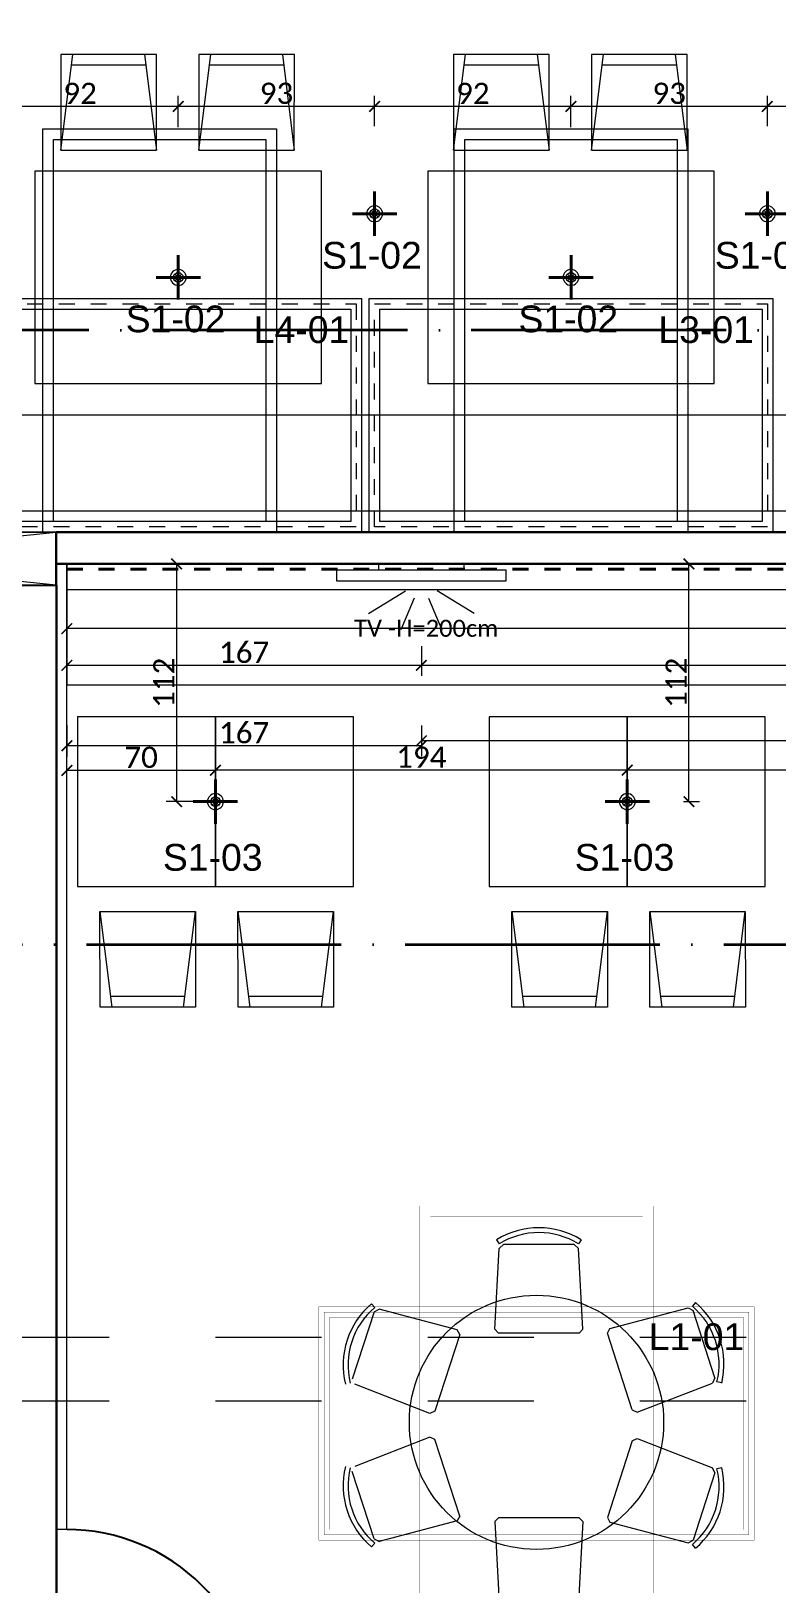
# Model space of a CAD drawing. Header units: centimetres. Extents: x -26724 to 60145, y -23645 to 6771.
# Drawn here: x -6002 to -5651, y 1808 to 2540 of the extents above; entities that cross this region are included whole.
import ezdxf

# ---------------------------------------------------------------- set-up
doc = ezdxf.new("R2010")
doc.units = ezdxf.units.CM
for name, pattern in [('ACAD_ISO04W100', [30, 24, -3, 0, -3]), ('AUSGEZOGEN', [0]), ('DALEKOVOD_VN', [5, 2.5, -2.5])]:
    doc.linetypes.add(name, pattern=pattern)
for name, color, linetype, lineweight in [('2.IZGLED', 7, 'Continuous', 13), ('4.KOTE', 88, 'Continuous', 15), ('IZGLED', 252, 'Continuous', 13), ('namestaj', 8, 'Continuous', 9), ('zid', 7, 'Continuous', 40)]:
    doc.layers.add(name, color=color, linetype=linetype, lineweight=lineweight)
doc.layers.add('IZGLED 2', color=253, linetype='Continuous', lineweight=9, true_color=0x828282)
doc.styles.add('0.12', font='arial.ttf', dxfattribs={"height": 0.12})
doc.styles.get("Standard").update_dxf_attribs({"font": 'calibri.ttf'})
doc.dimstyles.new('ja 1 50', dxfattribs={"dimtxt": 10, "dimasz": 5, "dimexe": 5, "dimexo": 5, "dimgap": 1, "dimtad": 1, "dimdec": 0, "dimtxsty": 'Standard', "dimblk": 'ARCHTICK', "dimcen": 2.5, "dimclrd": 256, "dimclrt": 7, "dimadec": 0, "dimazin": 0, "dimtfac": 1, "dimtdec": 0, "dimtix": 1, "dimtmove": 1, "dimatfit": 3, "dimldrblk": 'ARCHTICK', "dimfxl": 10, "dimfxlon": 1, "dimlwd": 0, "dimlwe": 9, "dimarcsym": 0})

# ---------------------------------------------------------------- blocks, each defined once
blk = doc.blocks.new('efrrf')
at = {"layer": 'IZGLED'}
for q in [(32062.56, -5174.7), (32062.56, -5178.09), (32065.95, -5174.7), (32065.95, -5178.09)]:
    blk.add_line((32064.26, -5176.4), q, dxfattribs=at)
at = {"layer": 'IZGLED', "extrusion": (0, 0, -1)}
for major_axis, start_param, end_param in [((-2.83, 2.83), 3.926991, 7.068583), ((-1.7, 1.7), 4.712389, 10.995574), ((2.83, 2.83), -0.785398, 2.356194)]:
    blk.add_ellipse((32064.26, -5176.4), major_axis=major_axis, ratio=1, start_param=start_param, end_param=end_param, dxfattribs=at)
at = {"layer": 'zid'}
for p, q in [((32064.26, -5187.54), (32064.26, -5165.25)), ((32075.41, -5176.4), (32053.11, -5176.4))]:
    blk.add_line(p, q, dxfattribs=at)
blk = doc.blocks.new('UYYYYUUUUY')
at = {"layer": 'namestaj'}
for p, q in [((5448.04, -7059.31), (5437.38, -7076.64)), ((5424.75, -7104.17), (5424.75, -7064.17)), ((5424.75, -7064.17), (5427.75, -7064.17)), ((5440.91, -7080.76), (5455.81, -7074.54)), ((5440.91, -7087.58), (5455.81, -7093.79)), ((5448.04, -7109.03), (5437.38, -7091.7)), ((5427.75, -7104.17), (5424.75, -7104.17))]:
    blk.add_line(p, q, dxfattribs=at)
blk.add_lwpolyline([(5432.75, -7124.17), (5432.75, -7044.17), (5427.75, -7044.17), (5427.75, -7124.17), (5432.75, -7124.17)], dxfattribs=at)
blk = doc.blocks.new('_ArchTick')
at = {"color": 0, "linetype": 'ByBlock', "const_width": 0.15}
blk.add_lwpolyline([(-0.5, -0.5), (0.5, 0.5)], dxfattribs=at)
blk = doc.blocks.new('*D1943')
at = {"layer": '4.KOTE', "color": 0, "lineweight": 9, "transparency": 16777216}
for p, q in [((-5985.1, 2212.98), (-5985.1, 2198.2)), ((-5818.1, 2212.77), (-5818.1, 2198.2))]:
    blk.add_line(p, q, dxfattribs=at)
at = {"layer": '4.KOTE', "lineweight": 0, "transparency": 16777216}
blk.add_line((-5818.1, 2203.2), (-5985.1, 2203.2), dxfattribs=at)
at = {"layer": 'Defpoints', "color": 0, "transparency": 16777216}
for p in [(-5985.1, 2276.82, 13.5), (-5818.1, 2280.89, 20.25), (-5985.1, 2203.2)]:
    blk.add_point(p, dxfattribs=at)
at = {"layer": '4.KOTE', "lineweight": 0, "transparency": 16777216, "xscale": 5, "yscale": 5, "zscale": 5, "rotation": 180}
blk.add_blockref('_ArchTick', (-5985.1, 2203.2), dxfattribs=at)
at = {"layer": '4.KOTE', "lineweight": 0, "transparency": 16777216, "xscale": 5, "yscale": 5, "zscale": 5}
blk.add_blockref('_ArchTick', (-5818.1, 2203.2), dxfattribs=at)
at = {"layer": '4.KOTE', "color": 7, "transparency": 16777216, "insert": (-5901.6, 2209.32), "char_height": 10, "attachment_point": 5}
blk.add_mtext('167', dxfattribs=at)
blk = doc.blocks.new('*D1945')
at = {"layer": '4.KOTE', "color": 0, "lineweight": 9, "transparency": 16777216}
for p, q in [((-5431.6, 2215.32), (-5431.6, 2200.51)), ((-5818.1, 2207.81), (-5818.1, 2200.51))]:
    blk.add_line(p, q, dxfattribs=at)
at = {"layer": '4.KOTE', "lineweight": 0, "transparency": 16777216}
blk.add_line((-5431.6, 2205.51), (-5818.1, 2205.51), dxfattribs=at)
at = {"layer": 'Defpoints', "color": 0, "transparency": 16777216}
for p in [(-5431.6, 2285.89, 13.5), (-5818.1, 2212.81), (-5818.1, 2205.51)]:
    blk.add_point(p, dxfattribs=at)
at = {"layer": '4.KOTE', "lineweight": 0, "transparency": 16777216, "xscale": 5, "yscale": 5, "zscale": 5, "rotation": 180}
blk.add_blockref('_ArchTick', (-5818.1, 2205.51), dxfattribs=at)
at = {"layer": '4.KOTE', "lineweight": 0, "transparency": 16777216, "xscale": 5, "yscale": 5, "zscale": 5}
blk.add_blockref('_ArchTick', (-5431.6, 2205.51), dxfattribs=at)
at = {"layer": '4.KOTE', "color": 7, "transparency": 16777216, "insert": (-5624.85, 2211.63), "char_height": 10, "attachment_point": 5}
blk.add_mtext('387', dxfattribs=at)
blk = doc.blocks.new('*D1958')
at = {"layer": '4.KOTE', "color": 0, "lineweight": 9, "transparency": 16777216}
for p, q in [((-5655.1, 2495.1), (-5655.1, 2509.47)), ((-5562.6, 2494.71), (-5562.6, 2509.47))]:
    blk.add_line(p, q, dxfattribs=at)
at = {"layer": '4.KOTE', "lineweight": 0, "transparency": 16777216}
blk.add_line((-5562.6, 2504.47), (-5655.1, 2504.47), dxfattribs=at)
at = {"layer": 'Defpoints', "color": 0, "transparency": 16777216}
for p in [(-5655.1, 2504.47), (-5655.1, 2464.31, 13.5), (-5562.6, 2434.34, 13.5)]:
    blk.add_point(p, dxfattribs=at)
at = {"layer": '4.KOTE', "lineweight": 0, "transparency": 16777216, "xscale": 5, "yscale": 5, "zscale": 5, "rotation": 180}
blk.add_blockref('_ArchTick', (-5655.1, 2504.47), dxfattribs=at)
at = {"layer": '4.KOTE', "lineweight": 0, "transparency": 16777216, "xscale": 5, "yscale": 5, "zscale": 5}
blk.add_blockref('_ArchTick', (-5562.6, 2504.47), dxfattribs=at)
at = {"layer": '4.KOTE', "color": 7, "transparency": 16777216, "insert": (-5608.85, 2510.6), "char_height": 10, "attachment_point": 5}
blk.add_mtext('92', dxfattribs=at)
blk = doc.blocks.new('*D1959')
at = {"layer": '4.KOTE', "color": 0, "lineweight": 9, "transparency": 16777216}
for p, q in [((-5747.6, 2494.71), (-5747.6, 2509.47)), ((-5655.1, 2495.1), (-5655.1, 2509.47))]:
    blk.add_line(p, q, dxfattribs=at)
at = {"layer": '4.KOTE', "lineweight": 0, "transparency": 16777216}
blk.add_line((-5655.1, 2504.47), (-5747.6, 2504.47), dxfattribs=at)
at = {"layer": 'Defpoints', "color": 0, "transparency": 16777216}
for p in [(-5747.6, 2504.47), (-5655.1, 2464.31, 13.5), (-5747.6, 2434.34, 13.5)]:
    blk.add_point(p, dxfattribs=at)
at = {"layer": '4.KOTE', "lineweight": 0, "transparency": 16777216, "xscale": 5, "yscale": 5, "zscale": 5, "rotation": 180}
blk.add_blockref('_ArchTick', (-5747.6, 2504.47), dxfattribs=at)
at = {"layer": '4.KOTE', "lineweight": 0, "transparency": 16777216, "xscale": 5, "yscale": 5, "zscale": 5}
blk.add_blockref('_ArchTick', (-5655.1, 2504.47), dxfattribs=at)
at = {"layer": '4.KOTE', "color": 7, "transparency": 16777216, "insert": (-5701.35, 2510.6), "char_height": 10, "attachment_point": 5}
blk.add_mtext('93', dxfattribs=at)
blk = doc.blocks.new('*D1960')
at = {"layer": '4.KOTE', "color": 0, "lineweight": 9, "transparency": 16777216}
for p, q in [((-5840.1, 2495.1), (-5840.1, 2509.47)), ((-5747.6, 2494.71), (-5747.6, 2509.47))]:
    blk.add_line(p, q, dxfattribs=at)
at = {"layer": '4.KOTE', "lineweight": 0, "transparency": 16777216}
blk.add_line((-5747.6, 2504.47), (-5840.1, 2504.47), dxfattribs=at)
at = {"layer": 'Defpoints', "color": 0, "transparency": 16777216}
for p in [(-5840.1, 2504.47), (-5840.1, 2464.31, 13.5), (-5747.6, 2434.34, 13.5)]:
    blk.add_point(p, dxfattribs=at)
at = {"layer": '4.KOTE', "lineweight": 0, "transparency": 16777216, "xscale": 5, "yscale": 5, "zscale": 5, "rotation": 180}
blk.add_blockref('_ArchTick', (-5840.1, 2504.47), dxfattribs=at)
at = {"layer": '4.KOTE', "lineweight": 0, "transparency": 16777216, "xscale": 5, "yscale": 5, "zscale": 5}
blk.add_blockref('_ArchTick', (-5747.6, 2504.47), dxfattribs=at)
at = {"layer": '4.KOTE', "color": 7, "transparency": 16777216, "insert": (-5793.85, 2510.6), "char_height": 10, "attachment_point": 5}
blk.add_mtext('92', dxfattribs=at)
blk = doc.blocks.new('*D1961')
at = {"layer": '4.KOTE', "color": 0, "lineweight": 9, "transparency": 16777216}
for p, q in [((-5932.6, 2494.71), (-5932.6, 2509.47)), ((-5840.1, 2495.1), (-5840.1, 2509.47))]:
    blk.add_line(p, q, dxfattribs=at)
at = {"layer": '4.KOTE', "lineweight": 0, "transparency": 16777216}
blk.add_line((-5840.1, 2504.47), (-5932.6, 2504.47), dxfattribs=at)
at = {"layer": 'Defpoints', "color": 0, "transparency": 16777216}
for p in [(-5932.6, 2504.47), (-5840.1, 2464.31, 13.5), (-5932.6, 2434.34, 13.5)]:
    blk.add_point(p, dxfattribs=at)
at = {"layer": '4.KOTE', "lineweight": 0, "transparency": 16777216, "xscale": 5, "yscale": 5, "zscale": 5, "rotation": 180}
blk.add_blockref('_ArchTick', (-5932.6, 2504.47), dxfattribs=at)
at = {"layer": '4.KOTE', "lineweight": 0, "transparency": 16777216, "xscale": 5, "yscale": 5, "zscale": 5}
blk.add_blockref('_ArchTick', (-5840.1, 2504.47), dxfattribs=at)
at = {"layer": '4.KOTE', "color": 7, "transparency": 16777216, "insert": (-5886.35, 2510.6), "char_height": 10, "attachment_point": 5}
blk.add_mtext('93', dxfattribs=at)
blk = doc.blocks.new('*D1962')
at = {"layer": '4.KOTE', "color": 0, "lineweight": 9, "transparency": 16777216}
for p, q in [((-6025.1, 2495.1), (-6025.1, 2509.47)), ((-5932.6, 2494.71), (-5932.6, 2509.47))]:
    blk.add_line(p, q, dxfattribs=at)
at = {"layer": '4.KOTE', "lineweight": 0, "transparency": 16777216}
blk.add_line((-5932.6, 2504.47), (-6025.1, 2504.47), dxfattribs=at)
at = {"layer": 'Defpoints', "color": 0, "transparency": 16777216}
for p in [(-6025.1, 2504.47), (-6025.1, 2464.31, 13.5), (-5932.6, 2434.34, 13.5)]:
    blk.add_point(p, dxfattribs=at)
at = {"layer": '4.KOTE', "lineweight": 0, "transparency": 16777216, "xscale": 5, "yscale": 5, "zscale": 5, "rotation": 180}
blk.add_blockref('_ArchTick', (-6025.1, 2504.47), dxfattribs=at)
at = {"layer": '4.KOTE', "lineweight": 0, "transparency": 16777216, "xscale": 5, "yscale": 5, "zscale": 5}
blk.add_blockref('_ArchTick', (-5932.6, 2504.47), dxfattribs=at)
at = {"layer": '4.KOTE', "color": 7, "transparency": 16777216, "insert": (-5978.85, 2510.6), "char_height": 10, "attachment_point": 5}
blk.add_mtext('92', dxfattribs=at)
blk = doc.blocks.new('*D1986')
at = {"layer": '4.KOTE', "color": 0, "lineweight": 9, "transparency": 16777216}
for p, q in [((-5818.1, 2250.08), (-5818.1, 2236.08)), ((-5431.6, 2250.61), (-5431.6, 2236.08))]:
    blk.add_line(p, q, dxfattribs=at)
at = {"layer": '4.KOTE', "lineweight": 0, "transparency": 16777216}
blk.add_line((-5431.6, 2241.08), (-5818.1, 2241.08), dxfattribs=at)
at = {"layer": 'Defpoints', "color": 0, "transparency": 16777216}
for p in [(-5818.1, 2288.89, 20.25), (-5431.6, 2288.89, 13.5), (-5818.1, 2241.08)]:
    blk.add_point(p, dxfattribs=at)
at = {"layer": '4.KOTE', "lineweight": 0, "transparency": 16777216, "xscale": 5, "yscale": 5, "zscale": 5, "rotation": 180}
blk.add_blockref('_ArchTick', (-5818.1, 2241.08), dxfattribs=at)
at = {"layer": '4.KOTE', "lineweight": 0, "transparency": 16777216, "xscale": 5, "yscale": 5, "zscale": 5}
blk.add_blockref('_ArchTick', (-5431.6, 2241.08), dxfattribs=at)
at = {"layer": '4.KOTE', "color": 7, "transparency": 16777216, "insert": (-5624.85, 2247.2), "char_height": 10, "attachment_point": 5}
blk.add_mtext('387', dxfattribs=at)
blk = doc.blocks.new('*D1987')
at = {"layer": '4.KOTE', "color": 0, "lineweight": 9, "transparency": 16777216}
for p, q in [((-5985.1, 2250.61), (-5985.1, 2236.08)), ((-5818.1, 2250.08), (-5818.1, 2236.08))]:
    blk.add_line(p, q, dxfattribs=at)
at = {"layer": '4.KOTE', "lineweight": 0, "transparency": 16777216}
blk.add_line((-5818.1, 2241.08), (-5985.1, 2241.08), dxfattribs=at)
at = {"layer": 'Defpoints', "color": 0, "transparency": 16777216}
for p in [(-5985.1, 2288.89, 13.5), (-5818.1, 2288.89, 20.25), (-5985.1, 2241.08)]:
    blk.add_point(p, dxfattribs=at)
at = {"layer": '4.KOTE', "lineweight": 0, "transparency": 16777216, "xscale": 5, "yscale": 5, "zscale": 5, "rotation": 180}
blk.add_blockref('_ArchTick', (-5985.1, 2241.08), dxfattribs=at)
at = {"layer": '4.KOTE', "lineweight": 0, "transparency": 16777216, "xscale": 5, "yscale": 5, "zscale": 5}
blk.add_blockref('_ArchTick', (-5818.1, 2241.08), dxfattribs=at)
at = {"layer": '4.KOTE', "color": 7, "transparency": 16777216, "insert": (-5901.6, 2247.19), "char_height": 10, "attachment_point": 5}
blk.add_mtext('167', dxfattribs=at)
blk = doc.blocks.new('*D1991')
at = {"layer": '4.KOTE', "color": 0, "lineweight": 9, "transparency": 16777216}
for p, q in [((-5985.1, 2267.26), (-5985.1, 2253.38)), ((-5265.1, 2267.26), (-5265.1, 2253.38))]:
    blk.add_line(p, q, dxfattribs=at)
at = {"layer": '4.KOTE', "lineweight": 0, "transparency": 16777216}
blk.add_line((-5265.1, 2258.38), (-5985.1, 2258.38), dxfattribs=at)
at = {"layer": 'Defpoints', "color": 0, "transparency": 16777216}
for p in [(-5985.1, 2286.39, 13.5), (-5265.1, 2286.39, 13.5), (-5985.1, 2258.38)]:
    blk.add_point(p, dxfattribs=at)
at = {"layer": '4.KOTE', "lineweight": 0, "transparency": 16777216, "xscale": 5, "yscale": 5, "zscale": 5, "rotation": 180}
blk.add_blockref('_ArchTick', (-5985.1, 2258.38), dxfattribs=at)
at = {"layer": '4.KOTE', "lineweight": 0, "transparency": 16777216, "xscale": 5, "yscale": 5, "zscale": 5}
blk.add_blockref('_ArchTick', (-5265.1, 2258.38), dxfattribs=at)
at = {"layer": '4.KOTE', "color": 7, "transparency": 16777216, "insert": (-5625.1, 2264.5), "char_height": 10, "attachment_point": 5}
blk.add_mtext('720', dxfattribs=at)
blk = doc.blocks.new('*D1994')
at = {"layer": '4.KOTE', "color": 0, "lineweight": 9, "transparency": 16777216}
for p, q in [((-5721.1, 2193.31), (-5721.1, 2196.71)), ((-5528.1, 2191.77), (-5528.1, 2196.71))]:
    blk.add_line(p, q, dxfattribs=at)
at = {"layer": '4.KOTE', "lineweight": 0, "transparency": 16777216}
blk.add_line((-5528.1, 2191.71), (-5721.1, 2191.71), dxfattribs=at)
at = {"layer": 'Defpoints', "color": 0, "transparency": 16777216}
for p in [(-5721.1, 2191.71), (-5721.1, 2187.29, 40.5), (-5528.1, 2187.29, 27)]:
    blk.add_point(p, dxfattribs=at)
at = {"layer": '4.KOTE', "lineweight": 0, "transparency": 16777216, "xscale": 5, "yscale": 5, "zscale": 5, "rotation": 180}
blk.add_blockref('_ArchTick', (-5721.1, 2191.71), dxfattribs=at)
at = {"layer": '4.KOTE', "lineweight": 0, "transparency": 16777216, "xscale": 5, "yscale": 5, "zscale": 5}
blk.add_blockref('_ArchTick', (-5528.1, 2191.71), dxfattribs=at)
at = {"layer": '4.KOTE', "color": 7, "transparency": 16777216, "insert": (-5624.6, 2197.84), "char_height": 10, "attachment_point": 5}
blk.add_mtext('193', dxfattribs=at)
blk = doc.blocks.new('*D1995')
at = {"layer": '4.KOTE', "color": 0, "lineweight": 9, "transparency": 16777216}
for p, q in [((-5915.1, 2190.15), (-5915.1, 2196.71)), ((-5721.1, 2193.31), (-5721.1, 2196.71))]:
    blk.add_line(p, q, dxfattribs=at)
at = {"layer": '4.KOTE', "lineweight": 0, "transparency": 16777216}
blk.add_line((-5721.1, 2191.71), (-5915.1, 2191.71), dxfattribs=at)
at = {"layer": 'Defpoints', "color": 0, "transparency": 16777216}
for p in [(-5915.1, 2191.71), (-5915.1, 2187.29, 13.5), (-5721.1, 2187.29, 40.5)]:
    blk.add_point(p, dxfattribs=at)
at = {"layer": '4.KOTE', "lineweight": 0, "transparency": 16777216, "xscale": 5, "yscale": 5, "zscale": 5, "rotation": 180}
blk.add_blockref('_ArchTick', (-5915.1, 2191.71), dxfattribs=at)
at = {"layer": '4.KOTE', "lineweight": 0, "transparency": 16777216, "xscale": 5, "yscale": 5, "zscale": 5}
blk.add_blockref('_ArchTick', (-5721.1, 2191.71), dxfattribs=at)
at = {"layer": '4.KOTE', "color": 7, "transparency": 16777216, "insert": (-5818.1, 2197.84), "char_height": 10, "attachment_point": 5}
blk.add_mtext('194', dxfattribs=at)
blk = doc.blocks.new('*D1996')
at = {"layer": '4.KOTE', "color": 0, "lineweight": 9, "transparency": 16777216}
for p, q in [((-5985.1, 2186.04), (-5985.1, 2196.58)), ((-5915.1, 2190.13), (-5915.1, 2196.58))]:
    blk.add_line(p, q, dxfattribs=at)
at = {"layer": '4.KOTE', "lineweight": 0, "transparency": 16777216}
blk.add_line((-5915.1, 2191.58), (-5985.1, 2191.58), dxfattribs=at)
at = {"layer": 'Defpoints', "color": 0, "transparency": 16777216}
for p in [(-5985.1, 2191.58), (-5985.1, 2182.42, 13.5), (-5915.1, 2187.29, 13.5)]:
    blk.add_point(p, dxfattribs=at)
at = {"layer": '4.KOTE', "lineweight": 0, "transparency": 16777216, "xscale": 5, "yscale": 5, "zscale": 5, "rotation": 180}
blk.add_blockref('_ArchTick', (-5985.1, 2191.58), dxfattribs=at)
at = {"layer": '4.KOTE', "lineweight": 0, "transparency": 16777216, "xscale": 5, "yscale": 5, "zscale": 5}
blk.add_blockref('_ArchTick', (-5915.1, 2191.58), dxfattribs=at)
at = {"layer": '4.KOTE', "color": 7, "transparency": 16777216, "insert": (-5950.1, 2197.7), "char_height": 10, "attachment_point": 5}
blk.add_mtext('70', dxfattribs=at)
blk = doc.blocks.new('*D1999')
at = {"layer": '4.KOTE', "color": 0, "lineweight": 9, "transparency": 16777216}
for p, q in [((-5700.05, 2288.89), (-5687.02, 2288.89)), ((-5694.58, 2176.87), (-5687.02, 2176.87))]:
    blk.add_line(p, q, dxfattribs=at)
at = {"layer": '4.KOTE', "lineweight": 0, "transparency": 16777216}
blk.add_line((-5692.02, 2176.87), (-5692.02, 2288.89), dxfattribs=at)
at = {"layer": 'Defpoints', "color": 0, "transparency": 16777216}
for p in [(-5710.67, 2288.89, 13.5), (-5692.02, 2288.89), (-5710.67, 2176.87, 40.5)]:
    blk.add_point(p, dxfattribs=at)
at = {"layer": '4.KOTE', "lineweight": 0, "transparency": 16777216, "xscale": 5, "yscale": 5, "zscale": 5}
for p, rotation in [((-5692.02, 2288.89), 90), ((-5692.02, 2176.87), 270)]:
    blk.add_blockref('_ArchTick', p, dxfattribs=dict(at, rotation=rotation))
at = {"layer": '4.KOTE', "color": 7, "transparency": 16777216, "insert": (-5698.07, 2232.88), "char_height": 10, "attachment_point": 5, "rotation": 90}
blk.add_mtext('112', dxfattribs=at)
blk = doc.blocks.new('*D2000')
at = {"layer": '4.KOTE', "color": 0, "lineweight": 9, "transparency": 16777216}
for p, q in [((-5924.14, 2288.89), (-5938.35, 2288.89)), ((-5924.42, 2176.87), (-5938.35, 2176.87))]:
    blk.add_line(p, q, dxfattribs=at)
at = {"layer": '4.KOTE', "lineweight": 0, "transparency": 16777216}
blk.add_line((-5933.35, 2176.87), (-5933.35, 2288.89), dxfattribs=at)
at = {"layer": 'Defpoints', "color": 0, "transparency": 16777216}
for p in [(-5933.35, 2288.89), (-5898.38, 2288.89, 13.5), (-5904.67, 2176.87, 13.5)]:
    blk.add_point(p, dxfattribs=at)
at = {"layer": '4.KOTE', "lineweight": 0, "transparency": 16777216, "xscale": 5, "yscale": 5, "zscale": 5}
for p, rotation in [((-5933.35, 2288.89), 90), ((-5933.35, 2176.87), 270)]:
    blk.add_blockref('_ArchTick', p, dxfattribs=dict(at, rotation=rotation))
at = {"layer": '4.KOTE', "color": 7, "transparency": 16777216, "insert": (-5939.4, 2232.88), "char_height": 10, "attachment_point": 5, "rotation": 90}
blk.add_mtext('112', dxfattribs=at)
blk = doc.blocks.new('*D2089')
at = {"layer": '4.KOTE', "color": 0, "lineweight": 9, "transparency": 16777216}
for p, q in [((-6.71, 1833.89), (-18.93, 1833.89)), ((-23.93, 1743.89), (-8.93, 1743.89))]:
    blk.add_line(p, q, dxfattribs=at)
at = {"layer": '4.KOTE', "lineweight": 0, "transparency": 16777216}
blk.add_line((-13.93, 1833.89), (-13.93, 1743.89), dxfattribs=at)
at = {"layer": 'Defpoints', "color": 0, "transparency": 16777216}
for p in [(0, 1833.89, 13.5), (-18710.07, 1743.89, 13.5), (-13.93, 1743.89)]:
    blk.add_point(p, dxfattribs=at)
at = {"layer": '4.KOTE', "lineweight": 0, "transparency": 16777216, "xscale": 5, "yscale": 5, "zscale": 5}
for p, rotation in [((-13.93, 1833.89), 90), ((-13.93, 1743.89), 270)]:
    blk.add_blockref('_ArchTick', p, dxfattribs=dict(at, rotation=rotation))
at = {"layer": '4.KOTE', "color": 7, "transparency": 16777216, "insert": (-20.05, 1788.89), "char_height": 10, "attachment_point": 5, "rotation": 90}
blk.add_mtext('90', dxfattribs=at)

msp = doc.modelspace()

# ---------------------------------------------------------------- linework, layer by layer
at = {"color": 6, "elevation": 13.5}
msp.add_lwpolyline([(-6720.1, 2298.89), (-6465.1, 2298.89), (-6230.1, 2298.89), (-6230.1, 2278.89), (-5990.1, 2278.89), (-5990.1, 2303.89), (-5265.1, 2303.89), (-5265.1, 2798.89), (-5325.1, 2798.89), (-5325.1, 2858.89), (-6720.1, 2858.89), (-6720.1, 2298.89)], dxfattribs=at)
at = {"color": 3, "elevation": 13.5}
msp.add_lwpolyline([(-7270.1, 2263.89), (-6735.1, 2263.89), (-6735.1, 2213.89), (-6720.1, 2213.89), (-6465.1, 2213.89), (-6465.1, 2298.89), (-6230.1, 2298.89), (-6230.01, 2278.89), (-5990.01, 2278.89), (-5990.1, 858.89), (-6235.1, 858.89), (-6235.1, 713.89), (-6315.1, 713.89), (-6315.1, 574.88), (-6500.1, 573.89), (-6500.1, 713.89), (-6515.1, 713.89), (-6515.1, 611.89), (-7118.01, 611.86), (-7118.01, 761.85), (-7130.01, 761.85), (-7130.01, 611.85), (-7270.01, 611.84), (-7270.01, 2263.89)], dxfattribs=at)
at = {"color": 4, "elevation": 13.5}
msp.add_lwpolyline([(-5265.1, 2288.89), (-5990.1, 2288.89), (-5990.1, 1473.89), (-5782.6, 1473.89), (-5782.6, 1453.89), (-5472.6, 1453.89), (-5472.6, 1473.89), (-5265.1, 1473.89), (-5265.1, 2288.89)], dxfattribs=at)
at = {"layer": '2.IZGLED', "color": 241, "ltscale": 12, "true_color": 0xf7abae, "elevation": 13.5}
for points in [[(-5886.35, 2303.89), (-5996.35, 2303.89), (-5996.35, 2493.89), (-5886.35, 2493.89)], [(-5891.35, 2308.89), (-5991.35, 2308.89), (-5991.35, 2488.89), (-5891.35, 2488.89)], [(-5692.6, 2303.89), (-5802.6, 2303.89), (-5802.6, 2493.89), (-5692.6, 2493.89)], [(-5697.6, 2308.89), (-5797.6, 2308.89), (-5797.6, 2488.89), (-5697.6, 2488.89)]]:
    msp.add_lwpolyline(points, close=True, dxfattribs=at)
at = {"layer": '2.IZGLED', "color": 116, "ltscale": 12, "true_color": 0x136734, "elevation": 13.5}
for points in [[(-5846.35, 2413.89), (-5846.35, 2303.89), (-6036.35, 2303.89), (-6036.35, 2413.89)], [(-5851.35, 2408.89), (-5851.35, 2308.89), (-6031.35, 2308.89), (-6031.35, 2408.89)], [(-5652.6, 2413.89), (-5652.6, 2303.89), (-5842.6, 2303.89), (-5842.6, 2413.89)], [(-5657.6, 2408.89), (-5657.6, 2308.89), (-5837.6, 2308.89), (-5837.6, 2408.89)]]:
    msp.add_lwpolyline(points, close=True, dxfattribs=at)
at = {"layer": '2.IZGLED', "color": 1, "linetype": 'DALEKOVOD_VN', "ltscale": 3, "elevation": 13.5}
for points in [[(-5848.85, 2411.39), (-5848.85, 2306.39), (-6033.85, 2306.39), (-6033.85, 2411.39)], [(-5655.1, 2411.39), (-5655.1, 2306.39), (-5840.1, 2306.39), (-5840.1, 2411.39)]]:
    msp.add_lwpolyline(points, close=True, dxfattribs=at)
at = {"layer": '2.IZGLED', "color": 241, "ltscale": 12, "true_color": 0xf7abae, "const_width": 0.1, "elevation": 13.5}
msp.add_lwpolyline([(-5708.85, 1986.33), (-5708.85, 1781.33), (-5818.85, 1781.33), (-5818.85, 1986.33), (-5708.85, 1986.33)], dxfattribs=at)
msp.add_lwpolyline([(-5713.85, 1981.33), (-5713.85, 1786.33), (-5813.85, 1786.33), (-5813.85, 1981.33)], close=True, dxfattribs=at)
at = {"layer": '2.IZGLED', "color": 116, "ltscale": 12, "true_color": 0x136734, "const_width": 0.1, "elevation": 13.5}
msp.add_lwpolyline([(-5866.35, 1938.83), (-5661.35, 1938.83), (-5661.35, 1828.83), (-5866.35, 1828.83), (-5866.35, 1938.83)], dxfattribs=at)
at = {"layer": '2.IZGLED', "color": 1, "linetype": 'DALEKOVOD_VN', "ltscale": 3, "const_width": 0.1, "elevation": 13.5}
msp.add_lwpolyline([(-5863.85, 1936.33), (-5663.85, 1936.33), (-5663.85, 1831.33), (-5863.85, 1831.33)], close=True, dxfattribs=at)
at = {"layer": '2.IZGLED', "color": 116, "ltscale": 12, "true_color": 0x136734, "const_width": 0.1, "elevation": 13.5}
msp.add_lwpolyline([(-5861.35, 1933.83), (-5666.35, 1933.83), (-5666.35, 1833.83), (-5861.35, 1833.83)], close=True, dxfattribs=at)
at = {"layer": 'IZGLED 2', "linetype": 'AUSGEZOGEN', "transparency": 33554687}
for p, q in [((-5987.91, 2528.92, 13.5), (-5987.93, 2483.92, 13.5)), ((-5987.93, 2483.92, 13.5), (-5982.28, 2528.91, 13.5)), ((-5942.91, 2528.9, 13.5), (-5987.91, 2528.92, 13.5)), ((-5987.91, 2528.92, 13.5), (-5987.91, 2528.92, 13.5)), ((-5948.53, 2528.9, 13.5), (-5942.93, 2483.9, 13.5)), ((-5942.93, 2483.9, 13.5), (-5942.91, 2528.9, 13.5)), ((-5922.91, 2528.92, 13.5), (-5922.93, 2483.92, 13.5)), ((-5922.93, 2483.92, 13.5), (-5917.28, 2528.91, 13.5)), ((-5877.91, 2528.9, 13.5), (-5922.91, 2528.92, 13.5)), ((-5922.91, 2528.92, 13.5), (-5922.91, 2528.92, 13.5)), ((-5883.53, 2528.9, 13.5), (-5877.93, 2483.9, 13.5)), ((-5877.93, 2483.9, 13.5), (-5877.91, 2528.9, 13.5)), ((-5802.91, 2528.92, 13.5), (-5802.93, 2483.92, 13.5)), ((-5802.93, 2483.92, 13.5), (-5797.28, 2528.91, 13.5)), ((-5757.91, 2528.9, 13.5), (-5802.91, 2528.92, 13.5)), ((-5802.91, 2528.92, 13.5), (-5802.91, 2528.92, 13.5)), ((-5763.53, 2528.9, 13.5), (-5757.93, 2483.9, 13.5)), ((-5757.93, 2483.9, 13.5), (-5757.91, 2528.9, 13.5)), ((-5737.91, 2528.92, 13.5), (-5737.93, 2483.92, 13.5)), ((-5737.93, 2483.92, 13.5), (-5732.28, 2528.91, 13.5)), ((-5692.91, 2528.9, 13.5), (-5737.91, 2528.92, 13.5)), ((-5737.91, 2528.92, 13.5), (-5737.91, 2528.92, 13.5)), ((-5698.53, 2528.9, 13.5), (-5692.93, 2483.9, 13.5)), ((-5692.93, 2483.9, 13.5), (-5692.91, 2528.9, 13.5)), ((-5947.91, 2523.9, 13.5), (-5982.91, 2523.91, 13.5)), ((-5882.91, 2523.9, 13.5), (-5917.91, 2523.91, 13.5)), ((-5762.91, 2523.9, 13.5), (-5797.91, 2523.91, 13.5)), ((-5697.91, 2523.9, 13.5), (-5732.91, 2523.91, 13.5)), ((-5987.93, 2483.92, 13.5), (-5942.93, 2483.9, 13.5)), ((-5922.93, 2483.92, 13.5), (-5877.93, 2483.9, 13.5)), ((-5802.93, 2483.92, 13.5), (-5757.93, 2483.9, 13.5)), ((-5737.93, 2483.92, 13.5), (-5692.93, 2483.9, 13.5))]:
    msp.add_line(p, q, dxfattribs=at)
at = {"layer": 'IZGLED 2', "color": 5, "linetype": 'ACAD_ISO04W100', "lineweight": 35, "ltscale": 5}
for p, q in [((-5074.17, 2399.11), (-6926.45, 2399.11)), ((-7476.82, 2109.62), (-5093.2, 2109.62))]:
    msp.add_line(p, q, dxfattribs=at)
at = {"layer": 'IZGLED 2', "transparency": 33554687}
for p, q in [((-5265.1, 2358.98, 13.5), (-6230.1, 2358.98, 13.5)), ((-6230.1, 2313.96, 13.5), (-5265.1, 2313.96, 13.5)), ((-5985.1, 2288.89, 13.5), (-5985.1, 2231.8, 13.5)), ((-5985.1, 2288.89, 13.5), (-5265.1, 2288.89, 13.5)), ((-5985.1, 2276.82, 13.5), (-5265.1, 2276.82, 13.5)), ((-5265.1, 2231.8, 13.5), (-5985.1, 2231.8, 13.5)), ((-5980.1, 2216.87, 13.5), (-5980.1, 2136.87, 13.5)), ((-5915.1, 2216.87, 13.5), (-5980.1, 2216.87, 13.5)), ((-5980.1, 2216.87, 13.5), (-5980.1, 2216.87, 13.5)), ((-5915.1, 2136.87, 13.5), (-5915.1, 2216.87, 13.5)), ((-5915.1, 2216.87, 13.5), (-5915.1, 2136.87, 13.5)), ((-5850.1, 2216.87, 13.5), (-5915.1, 2216.87, 13.5)), ((-5915.1, 2216.87, 13.5), (-5915.1, 2216.87, 13.5)), ((-5850.1, 2136.87, 13.5), (-5850.1, 2216.87, 13.5)), ((-5980.1, 2136.87, 13.5), (-5915.1, 2136.87, 13.5)), ((-5915.1, 2136.87, 13.5), (-5850.1, 2136.87, 13.5)), ((-5969.48, 2125.04, 13.5), (-5924.48, 2125.06, 13.5)), ((-5969.48, 2125.04, 13.5), (-5963.83, 2080.04, 13.5)), ((-5969.46, 2080.04, 13.5), (-5969.48, 2125.04, 13.5)), ((-5930.08, 2080.06, 13.5), (-5924.48, 2125.06, 13.5)), ((-5924.48, 2125.06, 13.5), (-5924.46, 2080.06, 13.5)), ((-5904.48, 2125.04, 13.5), (-5859.48, 2125.06, 13.5)), ((-5904.48, 2125.04, 13.5), (-5898.83, 2080.04, 13.5)), ((-5904.46, 2080.04, 13.5), (-5904.48, 2125.04, 13.5)), ((-5865.08, 2080.06, 13.5), (-5859.48, 2125.06, 13.5)), ((-5859.48, 2125.06, 13.5), (-5859.46, 2080.06, 13.5)), ((-5775.48, 2125.04, 27), (-5730.48, 2125.06, 27)), ((-5775.48, 2125.04, 27), (-5769.83, 2080.04, 27)), ((-5775.46, 2080.04, 27), (-5775.48, 2125.04, 27)), ((-5736.08, 2080.06, 27), (-5730.48, 2125.06, 27)), ((-5730.48, 2125.06, 27), (-5730.46, 2080.06, 27)), ((-5710.48, 2125.04, 27), (-5665.48, 2125.06, 27)), ((-5710.48, 2125.04, 27), (-5704.83, 2080.04, 27)), ((-5710.46, 2080.04, 27), (-5710.48, 2125.04, 27)), ((-5671.08, 2080.06, 27), (-5665.48, 2125.06, 27)), ((-5665.48, 2125.06, 27), (-5665.46, 2080.06, 27)), ((-5924.46, 2080.06, 13.5), (-5969.46, 2080.04, 13.5)), ((-5969.46, 2080.04, 13.5), (-5969.46, 2080.04, 13.5)), ((-5929.46, 2085.06, 13.5), (-5964.46, 2085.04, 13.5)), ((-5859.46, 2080.06, 13.5), (-5904.46, 2080.04, 13.5)), ((-5904.46, 2080.04, 13.5), (-5904.46, 2080.04, 13.5)), ((-5864.46, 2085.06, 13.5), (-5899.46, 2085.04, 13.5)), ((-5730.46, 2080.06, 27), (-5775.46, 2080.04, 27)), ((-5775.46, 2080.04, 27), (-5775.46, 2080.04, 27)), ((-5735.46, 2085.06, 27), (-5770.46, 2085.04, 27)), ((-5665.46, 2080.06, 27), (-5710.46, 2080.04, 27)), ((-5710.46, 2080.04, 27), (-5710.46, 2080.04, 27)), ((-5670.46, 2085.06, 27), (-5705.46, 2085.04, 27)), ((-5782.66, 1970.42, 13.5), (-5781.44, 1968.45, 13.5)), ((-5742.8, 1970.42, 13.5), (-5744.02, 1968.45, 13.5)), ((-5783.47, 1928.29, 13.5), (-5781.36, 1966.26, 13.5)), ((-5781.36, 1966.26, 13.5), (-5779.4, 1968.11, 13.5)), ((-5746.07, 1968.11, 13.5), (-5779.4, 1968.11, 13.5)), ((-5746.07, 1968.11, 13.5), (-5744.12, 1966.26, 13.5)), ((-5742.01, 1928.29, 13.5), (-5744.12, 1966.26, 13.5)), ((-5841.53, 1940.25, 13.5), (-5840.04, 1938.49, 13.5)), ((-5688.93, 1940.82, 13.5), (-5690.42, 1939.06, 13.5)), ((-5840.35, 1936.43, 13.5), (-5850.65, 1904.73, 13.5)), ((-5840.35, 1936.43, 13.5), (-5837.99, 1937.72, 13.5)), ((-5801.22, 1927.99, 13.5), (-5837.99, 1937.72, 13.5)), ((-5729.24, 1928.57, 13.5), (-5692.48, 1938.3, 13.5)), ((-5692.48, 1938.3, 13.5), (-5690.12, 1937.01, 13.5)), ((-5679.82, 1905.31, 13.5), (-5690.12, 1937.01, 13.5)), ((-5800, 1925.76, 13.5), (-5811.74, 1889.65, 13.5)), ((-5800, 1925.76, 13.5), (-5801.22, 1927.99, 13.5)), ((-5781.72, 1926.44, 13.5), (-5783.47, 1928.29, 13.5)), ((-5743.76, 1926.44, 13.5), (-5781.72, 1926.44, 13.5)), ((-5743.76, 1926.44, 13.5), (-5742.01, 1928.29, 13.5)), ((-5730.46, 1926.34, 13.5), (-5729.24, 1928.57, 13.5)), ((-5718.73, 1890.23, 13.5), (-5730.46, 1926.34, 13.5)), ((-5716.43, 1889.14, 13.5), (-5680.97, 1902.88, 13.5)), ((-5679.82, 1905.31, 13.5), (-5680.97, 1902.88, 13.5)), ((-5676.61, 1902.92, 13.5), (-5678.86, 1903.47, 13.5)), ((-5814.04, 1888.56, 13.5), (-5849.49, 1902.3, 13.5)), ((-5811.74, 1889.65, 13.5), (-5814.04, 1888.56, 13.5)), ((-5718.73, 1890.23, 13.5), (-5716.43, 1889.14, 13.5)), ((-5814.04, 1877.33, 13.5), (-5849.49, 1863.59, 13.5)), ((-5811.74, 1876.24, 13.5), (-5814.04, 1877.33, 13.5)), ((-5800, 1840.14, 13.5), (-5811.74, 1876.24, 13.5)), ((-5718.73, 1875.66, 13.5), (-5730.46, 1839.56, 13.5)), ((-5718.73, 1875.66, 13.5), (-5716.43, 1876.75, 13.5)), ((-5716.43, 1876.75, 13.5), (-5680.97, 1863.02, 13.5)), ((-5840.35, 1829.46, 13.5), (-5850.65, 1861.16, 13.5)), ((-5679.82, 1860.58, 13.5), (-5690.12, 1828.88, 13.5)), ((-5679.82, 1860.58, 13.5), (-5680.97, 1863.02, 13.5)), ((-5676.61, 1862.98, 13.5), (-5678.86, 1862.43, 13.5)), ((-5801.22, 1837.9, 13.5), (-5837.99, 1828.17, 13.5)), ((-5800, 1840.14, 13.5), (-5801.22, 1837.9, 13.5)), ((-5781.72, 1839.45, 13.5), (-5783.47, 1837.6, 13.5)), ((-5783.47, 1837.6, 13.5), (-5781.36, 1799.63, 13.5)), ((-5743.76, 1839.45, 13.5), (-5781.72, 1839.45, 13.5)), ((-5742.01, 1837.6, 13.5), (-5744.12, 1799.63, 13.5)), ((-5743.76, 1839.45, 13.5), (-5742.01, 1837.6, 13.5)), ((-5730.46, 1839.56, 13.5), (-5729.24, 1837.32, 13.5)), ((-5729.24, 1837.32, 13.5), (-5692.48, 1827.6, 13.5)), ((-5840.35, 1829.46, 13.5), (-5837.99, 1828.17, 13.5)), ((-5841.53, 1825.64, 13.5), (-5840.04, 1827.41, 13.5)), ((-5692.48, 1827.6, 13.5), (-5690.12, 1828.88, 13.5)), ((-5688.93, 1825.07, 13.5), (-5690.42, 1826.84, 13.5))]:
    msp.add_line(p, q, dxfattribs=at)
at = {"layer": 'IZGLED 2', "linetype": 'AUSGEZOGEN', "lineweight": 18, "transparency": 33554687}
msp.add_line((-6230.1, 2303.89, 13.5), (-5265.1, 2303.89, 13.5), dxfattribs=at)
at = {"layer": 'IZGLED 2'}
for p, q in [((-5990.1, 2278.89, 13.5), (-6230.1, 2303.89, 13.5)), ((-6230.1, 2278.89, 13.5), (-5990.1, 2303.89, 13.5)), ((-5990.1, 1843.89, 13.5), (-5990.1, 2288.89, 13.5)), ((-5985.1, 1833.89, 13.5), (-5985.1, 2288.89, 13.5)), ((-5985.1, 1833.89, 13.5), (-5990.1, 1833.89, 13.5))]:
    msp.add_line(p, q, dxfattribs=at)
at = {"layer": 'IZGLED 2', "lineweight": 30}
for p, q in [((-5990.1, 2303.89, 13.5), (-5265.1, 2303.89, 13.5)), ((-5990.1, 2288.89, 13.5), (-5990.1, 2303.89, 13.5)), ((-5990.1, 2288.89, 13.5), (-5265.1, 2288.89, 13.5))]:
    msp.add_line(p, q, dxfattribs=at)
at = {"layer": 'IZGLED 2', "linetype": 'DALEKOVOD_VN', "ltscale": 20}
for p, q in [((-5265.1, 1924.39, 13.5), (-6465.1, 1924.39, 13.5)), ((-5265.1, 1894.39, 13.5), (-6465.1, 1894.39, 13.5))]:
    msp.add_line(p, q, dxfattribs=at)
at = {"layer": 'IZGLED 2', "elevation": 13.5}
for points in [[(-5865.1, 2373.91), (-5865.1, 2473.91), (-6000.1, 2473.91), (-6000.1, 2373.91), (-5865.1, 2373.91)], [(-5680.1, 2373.91), (-5680.1, 2473.91), (-5815.1, 2473.91), (-5815.1, 2373.91), (-5680.1, 2373.91)], [(-5990.1, 2303.89), (-6230.1, 2303.89), (-6230.1, 2278.89), (-5990.1, 2278.89), (-5990.1, 2303.89)]]:
    msp.add_lwpolyline(points, dxfattribs=at)
at = {"layer": 'IZGLED 2', "transparency": 33554687, "elevation": 27}
for points in [[(-5721.1, 2136.87), (-5721.1, 2216.87), (-5786.1, 2216.87), (-5786.1, 2136.87)], [(-5656.1, 2136.87), (-5656.1, 2216.87), (-5721.1, 2216.87), (-5721.1, 2136.87)]]:
    msp.add_lwpolyline(points, close=True, dxfattribs=at)
at = {"layer": 'IZGLED 2', "transparency": 33554687}
msp.add_circle((-5763.85, 1884.39, 13.5), 59.9, dxfattribs=at)
for centre, radius, start, end in [((-5762.73, 1938.28, 13.5), 37.82, 58.19737, 121.80263), ((-5762.73, 1938.28, 13.5), 35.5, 58.19737, 121.80263), ((-5817.13, 1911.37, 13.5), 37.82, 130.19737, 193.80263), ((-5713.34, 1911.94, 13.5), 37.82, 346.19737, 49.80263), ((-5817.13, 1911.37, 13.5), 35.5, 130.19737, 193.80263), ((-5713.34, 1911.94, 13.5), 35.5, 346.19737, 49.80263), ((-5817.13, 1854.53, 13.5), 37.82, 166.19737, 229.80263), ((-5817.13, 1854.53, 13.5), 35.5, 166.19737, 229.80263), ((-5713.34, 1853.96, 13.5), 35.5, 310.19737, 13.80263), ((-5713.34, 1853.96, 13.5), 37.82, 310.19737, 13.80263)]:
    msp.add_arc(centre, radius, start, end, dxfattribs=at)
at = {"layer": 'IZGLED 2', "lineweight": 25, "ltscale": 12}
msp.add_arc((-5985.1, 1743.89, 13.5), 90, 0, 90.00026, dxfattribs=at)
at = {"layer": 'zid', "color": 1, "linetype": 'DALEKOVOD_VN', "ltscale": 3, "transparency": 33554687}
msp.add_line((-5985.1, 2286.39, 13.5), (-5265.1, 2286.39, 13.5), dxfattribs=at)

# ---------------------------------------------------------------- block references
at = {"layer": '4.KOTE', "rotation": 270}
msp.add_blockref('UYYYYUUUUY', (1266.07, 7713.64, 20.25), dxfattribs=at)
at = {"layer": 'IZGLED 2', "xscale": -0.9351958046739138, "yscale": 0.9351958046739136, "zscale": 0.9351958046739137, "rotation": 270.0000000000001}
for p in [(-999.15, -27532.47, 13.5), (-814.15, -27532.47, 13.5), (-1091.65, -27562.45, 13.5), (-906.65, -27562.45, 13.5), (-1074.15, -27809.49, 13.5), (-880.15, -27809.49, 40.5)]:
    msp.add_blockref('efrrf', p, dxfattribs=at)

# ---------------------------------------------------------------- texts
at = {"color": 1, "insert": (-5849.81, 2262.55, -13.5), "char_height": 8, "attachment_point": 1}
msp.add_mtext_dynamic_manual_height_columns('TV -H=200cm', width=174.5645, gutter_width=12.5, heights=[0], dxfattribs=at)
at = {"layer": 'IZGLED 2', "color": 7, "style": '0.12'}
for s, p in [('S1-02', (-5864.86, 2428.03, 13.5)), ('S1-02', (-5679.86, 2428.03, 13.5)), ('S1-02', (-5957.36, 2398.05, 13.5)), ('S1-02', (-5772.36, 2398.05, 13.5)), ('S1-03', (-5939.86, 2144.32, 13.5)), ('S1-03', (-5745.86, 2144.32, 40.5))]:
    msp.add_text(s, height=12.6, dxfattribs=at).set_placement(p)
at = {"layer": 'IZGLED 2', "color": 240, "true_color": 0xed1f24, "style": '0.12'}
for s, p in [('L4-01', (-5897.05, 2392.98, 27)), ('L3-01', (-5706.43, 2392.98, 27)), ('L1-01', (-5710.98, 1918.41, 40.5))]:
    msp.add_text(s, height=12.6, dxfattribs=at).set_placement(p)

# ---------------------------------------------------------------- dimensions: what is measured, and where the dimension line sits
at = {"layer": '4.KOTE'}
for base, p1, p2, picture, middle in [((-6025.09917, 2504.473061), (-5932.599171, 2434.335939, 13.5), (-6025.09917, 2464.314377, 13.5), '*D1962', (-5978.849171, 2510.596138)), ((-5932.599171, 2504.473061), (-5840.09917, 2464.314377, 13.5), (-5932.599171, 2434.335939, 13.5), '*D1961', (-5886.349171, 2510.596138)), ((-5840.09917, 2504.473061), (-5747.599171, 2434.335939, 13.5), (-5840.09917, 2464.314377, 13.5), '*D1960', (-5793.849171, 2510.596138)), ((-5747.599171, 2504.473061), (-5655.09917, 2464.314377, 13.5), (-5747.599171, 2434.335939, 13.5), '*D1959', (-5701.349171, 2510.596138)), ((-5655.09917, 2504.473061), (-5562.599171, 2434.335939, 13.5), (-5655.09917, 2464.314377, 13.5), '*D1958', (-5608.849171, 2510.596138)), ((-5985.1, 2241.08), (-5818.1, 2288.89, 20.25), (-5985.1, 2288.89, 13.5), '*D1987', (-5901.6, 2247.19)), ((-5985.1, 2258.38), (-5265.1, 2286.39, 13.5), (-5985.1, 2286.39, 13.5), '*D1991', (-5625.1, 2264.5)), ((-5818.09917021, 2241.07536957), (-5431.59917014, 2288.88853936, 13.5), (-5818.09917021, 2288.88853936, 20.25), '*D1986', (-5624.84917018, 2247.19844649)), ((-5818.09917021, 2205.50525697), (-5431.59917015, 2285.88853919, 13.5), (-5818.09917021, 2212.81294212), '*D1945', (-5624.84917018, 2211.6283339)), ((-5985.1, 2203.2), (-5818.1, 2280.89, 20.25), (-5985.1, 2276.82, 13.5), '*D1943', (-5901.6, 2209.32)), ((-5985.1, 2191.58), (-5915.1, 2187.29, 13.5), (-5985.1, 2182.42, 13.5), '*D1996', (-5950.1, 2197.7)), ((-5915.1, 2191.71), (-5721.1, 2187.29, 40.5), (-5915.1, 2187.29, 13.5), '*D1995', (-5818.1, 2197.84)), ((-5721.1, 2191.71), (-5528.1, 2187.29, 27), (-5721.1, 2187.29, 40.5), '*D1994', (-5624.6, 2197.84))]:
    dim = msp.add_linear_dim(base=base, p1=p1, p2=p2, dimstyle='ja 1 50', dxfattribs=at)
    dim.commit()
    dim.dimension.update_dxf_attribs({"geometry": picture, "text_midpoint": middle})
for base, p1, p2, picture, middle in [((-5933.35, 2288.89), (-5904.67, 2176.87, 13.5), (-5898.38, 2288.89, 13.5), '*D2000', (-5939.4, 2232.88)), ((-5692.02, 2288.89), (-5710.67, 2176.87, 40.5), (-5710.67, 2288.89, 13.5), '*D1999', (-5698.07, 2232.88)), ((-13.93, 1743.89), (0, 1833.89, 13.5), (-18710.07, 1743.89, 13.5), '*D2089', (-20.05, 1788.89))]:
    dim = msp.add_linear_dim(base=base, p1=p1, p2=p2, angle=90, dimstyle='ja 1 50', dxfattribs=at)
    dim.commit()
    dim.dimension.update_dxf_attribs({"geometry": picture, "text_midpoint": middle})

doc.saveas('drawing.dxf')
